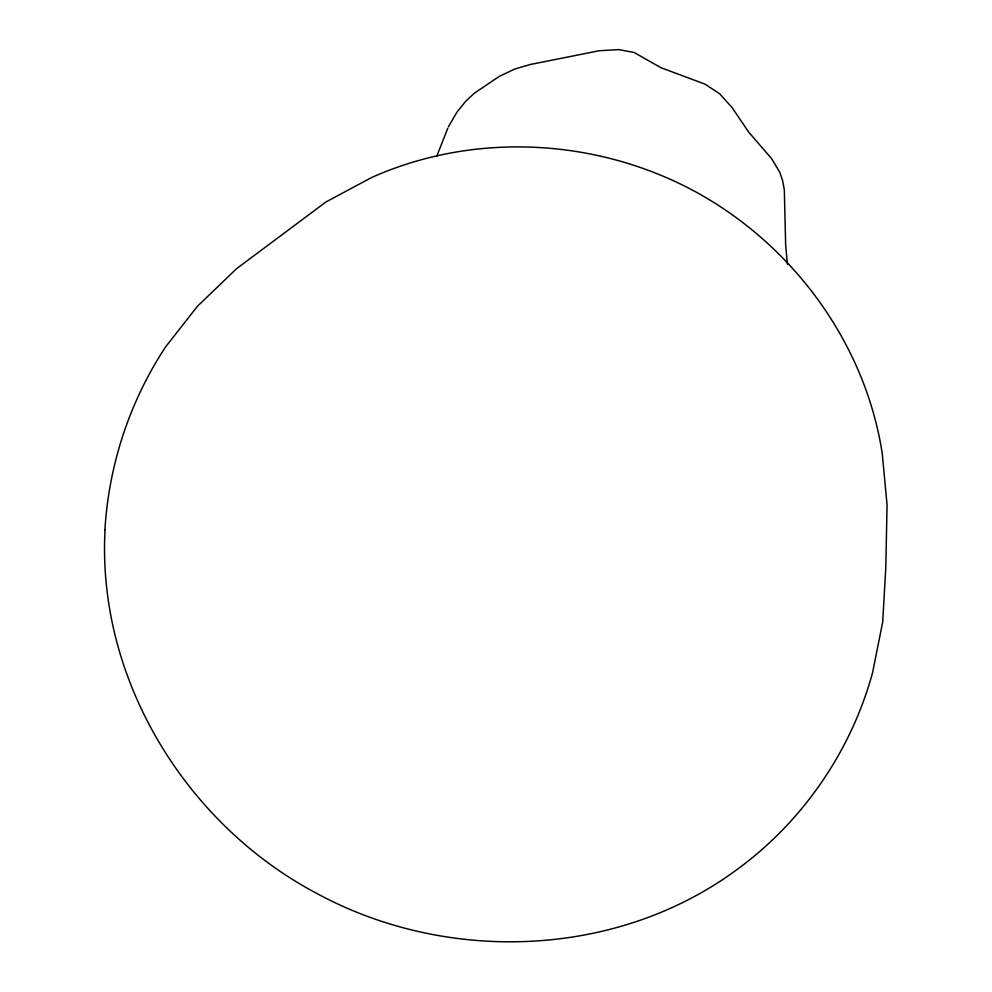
<?xml version="1.0" encoding="UTF-8"?>
<svg xmlns="http://www.w3.org/2000/svg" width="992" height="992" viewBox="0 0 992 992"><rect width="100%" height="100%" fill="white"/><g stroke="black" fill="none" stroke-linecap="round" stroke-linejoin="round"><path stroke-width="1.49" d="M436.629 156.562L447.814 128.204M448.409 126.815L456.94 112.158L465.645 101.308L474.35 93.211L499.261 76.396L514.86 69.006L530.621 64.43L599.18 50.753L618.822 49.6L634.136 52.477L660.994 67.729L704.915 84.097L719.584 93.719L731.947 107.409L748.749 132.172L771.578 158.584L779.762 172.273L782.552 180.346L784.312 189.683L785.664 245.235L787.425 264.281M104.941 529.716L104.941 531.712C97.675 680.252 186.087 824.104 316.312 893.172C445.83 963.678 614.68 958.57 735.01 871.001L736.585 869.872C802.528 821.822 850.95 751.502 872.538 672.836L882.694 622.034L885.794 567.771L887.059 504.928L882.248 453.493C865.16 342.81 792.571 244.354 694.549 191.245C596.056 138.136 473.878 131.676 371.442 177.618L325.897 201.996L236.567 268.683L197.482 306.23L165.639 346.828C129.778 401.239 108.81 464.69 104.941 529.716"/></g></svg>
